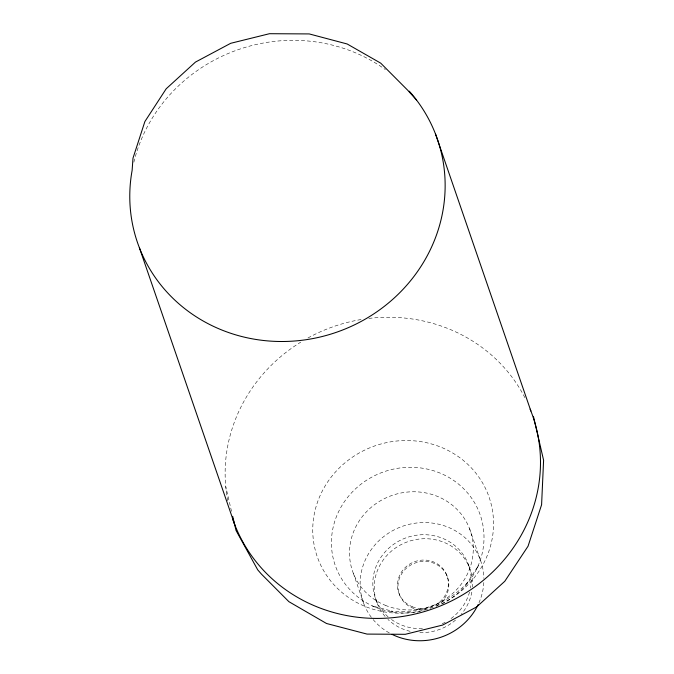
<?xml version="1.0" encoding="UTF-8"?>
<svg xmlns="http://www.w3.org/2000/svg" width="674" height="674" viewBox="0 0 674 674"><rect width="100%" height="100%" fill="white"/><g stroke="black" fill="none" stroke-linecap="round" stroke-linejoin="round"><path stroke-width="0.51" stroke-dasharray="3.37 2.53" d="M476.914 568.435L478.666 565.259L466.753 583.566L468.422 581.527C449.246 603.196 419.978 614.368 391.24 611.124L392.394 611.251L372.478 605.977L375.578 607.299M469.517 528.576L480.124 559.369M468.186 563.953L469.567 567.971M446.811 575.175L447.275 576.514M399.042 593.499L399.505 594.839M375.831 599.371L377.213 603.382M353.286 573.144L363.884 603.946M231.519 511.339L225.756 486.594M433.23 607.173A90.931 85.766 -19 0 1 314.21 514.431A90.931 85.766 -19 0 1 461.395 458.884A90.931 85.766 -19 0 1 434.191 606.819M227.829 500.866A158.609 149.603 -19 0 1 300.756 342.148M307.942 337.969A158.609 149.603 -19 0 1 361.685 319.434M368.821 318.423A158.609 149.603 -19 0 1 525.931 399.758M420.408 611.512A76.743 72.388 -19 0 1 333.95 524.069A76.743 72.388 -19 0 1 455.944 482.07A76.743 72.388 -19 0 1 441.639 604.207M385.081 616.415A49.463 46.649 -19 0 1 408.537 541.449A49.463 46.649 -19 0 1 472.457 586.987M471.825 592.084A49.463 46.649 -19 0 1 461.109 614.486M455.548 620.063A49.463 46.649 -19 0 1 419.835 632.6M410.112 631.319A49.463 46.649 -19 0 1 387.929 619.406M425.648 609.776A25.578 24.129 -19 0 1 399.075 579.396A25.578 24.129 -19 0 1 439.456 566.312A25.578 24.129 -19 0 1 435.589 606.558M133.856 162.215A158.609 149.603 -19 0 1 385.368 69.582M371.374 617.359A62.252 58.714 -19 0 1 402.782 526.183A62.252 58.714 -19 0 1 483.881 578.393M483.814 582.538A62.252 58.714 -19 0 1 479.003 602.708M389.302 632.92A62.252 58.714 -19 0 1 372.629 618.968M388.072 616.786A49.463 46.649 -19 0 1 406.624 537.616A49.463 46.649 -19 0 1 470.444 588.065M469.525 592.092A49.463 46.649 -19 0 1 450.274 619.086M445.219 622.228A49.463 46.649 -19 0 1 440.729 624.41M422.43 628.572A49.463 46.649 -19 0 1 391.282 619.355M385.334 605.328A62.252 58.714 -19 0 0 473.038 543.497A62.252 58.714 -19 0 0 375.822 503.756A62.252 58.714 -19 0 0 385.334 605.328M412.218 606.718A25.578 24.129 -19 0 0 448.261 581.317A25.578 24.129 -19 0 0 408.309 564.981A25.578 24.129 -19 0 0 412.218 606.718"/><path stroke-width="1.01" d="M416.481 99.963L407.644 90.173L380.734 63.162L347.169 43.979L309.231 33.927L269.499 33.7L230.702 43.304L195.46 62.092L166.192 88.783L144.885 121.547L132.989 158.171L132.129 170.362A158.609 149.603 -19 0 0 327.623 335.062A158.609 149.603 -19 0 0 409.27 91.167M435.547 134.126L530.901 411.047M139.375 247.703L234.729 524.625M533.437 416.38L543.598 460.241L541.593 504.767L528.045 546.226L504.801 581.266L476.611 606.962L442.666 625.059L405.293 634.31L367.035 634.091L326.536 623.501L288.885 601.671L261.445 574.122L257.729 569.867L236.026 530.438L232.707 516.368M530.143 409.152A158.609 149.603 -19 0 1 434.949 608.066A158.609 149.603 -19 0 1 232.631 518.854M478.136 604.603A62.252 58.714 -19 0 1 392.108 634.394"/></g></svg>
